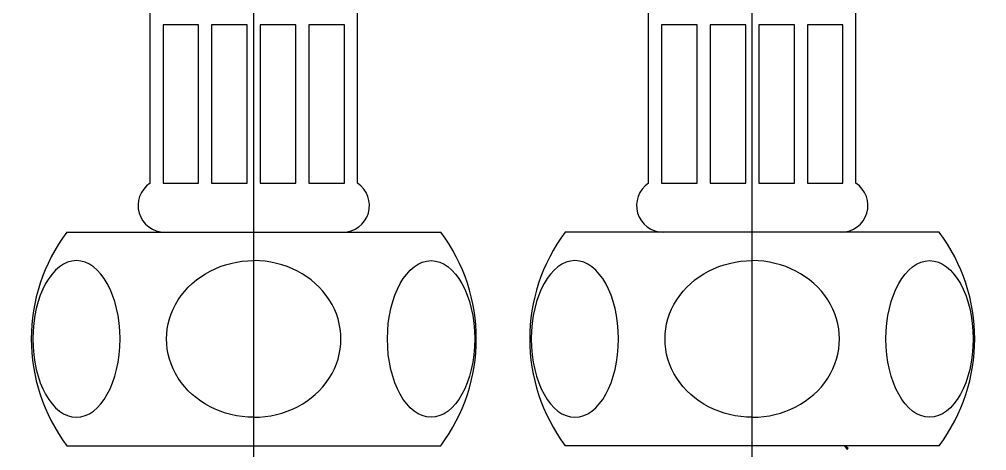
# Model space of a CAD drawing. Header units: millimetres. Extents: x 3817 to 4149, y 28263 to 28669.
# Drawn here: x 4054.4 to 4108.7, y 28331 to 28355.2 of the extents above; entities that cross this region are included whole.
import ezdxf
from ezdxf.lldxf.tags import DXFTag

# ---------------------------------------------------------------- set-up
doc = ezdxf.new("R2010")
doc.units = ezdxf.units.MM
tags = doc.linetypes.add('New Line18', pattern=[50.6, 31.7, -6.3, 6.3, -6.3]).pattern_tags.tags
tags[10:11] = [DXFTag(74, 4), DXFTag(75, 0), DXFTag(340, '0'), DXFTag(46, 1.0), DXFTag(50, 0.0), DXFTag(44, 0.0), DXFTag(45, 0.0)]
tags[8:9] = [DXFTag(74, 4), DXFTag(75, 0), DXFTag(340, '0'), DXFTag(46, 1.0), DXFTag(50, 0.0), DXFTag(44, 0.0), DXFTag(45, 0.0)]
tags[6:7] = [DXFTag(74, 4), DXFTag(75, 0), DXFTag(340, '0'), DXFTag(46, 1.0), DXFTag(50, 0.0), DXFTag(44, 0.0), DXFTag(45, 0.0)]
tags[4:5] = [DXFTag(74, 4), DXFTag(75, 0), DXFTag(340, '0'), DXFTag(46, 1.0), DXFTag(50, 0.0), DXFTag(44, 0.0), DXFTag(45, 0.0)]
tags = doc.linetypes.add('New Line22', pattern=[50.6, 31.7, -6.3, 6.3, -6.3]).pattern_tags.tags
tags[10:11] = [DXFTag(74, 4), DXFTag(75, 0), DXFTag(340, '0'), DXFTag(46, 1.0), DXFTag(50, 0.0), DXFTag(44, 0.0), DXFTag(45, 0.0)]
tags[8:9] = [DXFTag(74, 4), DXFTag(75, 0), DXFTag(340, '0'), DXFTag(46, 1.0), DXFTag(50, 0.0), DXFTag(44, 0.0), DXFTag(45, 0.0)]
tags[6:7] = [DXFTag(74, 4), DXFTag(75, 0), DXFTag(340, '0'), DXFTag(46, 1.0), DXFTag(50, 0.0), DXFTag(44, 0.0), DXFTag(45, 0.0)]
tags[4:5] = [DXFTag(74, 4), DXFTag(75, 0), DXFTag(340, '0'), DXFTag(46, 1.0), DXFTag(50, 0.0), DXFTag(44, 0.0), DXFTag(45, 0.0)]

msp = doc.modelspace()

# ---------------------------------------------------------------- linework, layer by layer
at = {"linetype": 'New Line22'}
msp.add_open_spline([(4067.591, 28328.259), (4067.591, 28328.259), (4067.591, 28383.164), (4067.591, 28383.164)], degree=3, dxfattribs=at)
at = {"linetype": 'New Line18'}
msp.add_open_spline([(4095.571, 28328.259), (4095.571, 28328.259), (4095.571, 28383.164), (4095.571, 28383.164)], degree=3, dxfattribs=at)
for points in [[(4061.771, 28345.993), (4061.771, 28345.993), (4061.771, 28356.38), (4061.771, 28356.38)], [(4073.413, 28345.993), (4073.413, 28345.993), (4073.413, 28356.38), (4073.413, 28356.38)], [(4089.751, 28345.993), (4089.751, 28345.993), (4089.751, 28356.38), (4089.751, 28356.38)], [(4101.393, 28345.993), (4101.393, 28345.993), (4101.393, 28356.38), (4101.393, 28356.38)], [(4057.099, 28343.243), (4054.435, 28339.691), (4054.435, 28334.808), (4057.099, 28331.255)], [(4057.099, 28343.243), (4057.099, 28343.243), (4078.084, 28343.243), (4078.084, 28343.243)], [(4078.084, 28343.243), (4078.084, 28343.243), (4078.084, 28343.243), (4078.084, 28343.243)], [(4078.084, 28331.255), (4080.749, 28334.808), (4080.749, 28339.691), (4078.085, 28343.243)], [(4085.079, 28343.243), (4082.415, 28339.691), (4082.415, 28334.808), (4085.079, 28331.255)], [(4106.065, 28343.243), (4106.065, 28343.243), (4085.079, 28343.243), (4085.079, 28343.243)], [(4106.065, 28343.243), (4106.065, 28343.243), (4106.065, 28343.243), (4106.065, 28343.243)], [(4106.065, 28331.255), (4108.729, 28334.808), (4108.729, 28339.691), (4106.065, 28343.243)], [(4057.099, 28331.255), (4057.099, 28331.255), (4078.084, 28331.255), (4078.084, 28331.255)], [(4078.084, 28331.255), (4078.084, 28331.255), (4078.084, 28331.255), (4078.084, 28331.255)], [(4106.065, 28331.255), (4106.065, 28331.255), (4085.079, 28331.255), (4085.079, 28331.255)], [(4106.065, 28331.255), (4106.065, 28331.255), (4106.065, 28331.255), (4106.065, 28331.255)]]:
    msp.add_open_spline(points, degree=3)
for points, knots in [([(4062.5, 28354.881), (4062.5, 28354.881), (4064.499, 28354.881), (4064.499, 28354.881), (4064.499, 28354.881), (4064.499, 28354.881), (4064.499, 28345.993), (4064.499, 28345.993), (4064.499, 28345.993), (4064.499, 28345.993), (4062.5, 28345.993), (4062.5, 28345.993), (4062.5, 28345.993), (4062.5, 28345.993), (4062.5, 28354.881), (4062.5, 28354.881)], [0, 0, 0, 0, 0.25, 0.25, 0.25, 0.25, 0.5, 0.5, 0.5, 0.5, 0.75, 0.75, 0.75, 0.75, 1, 1, 1, 1]), ([(4065.229, 28354.881), (4065.229, 28354.881), (4067.227, 28354.881), (4067.227, 28354.881), (4067.227, 28354.881), (4067.227, 28354.881), (4067.227, 28345.993), (4067.227, 28345.993), (4067.227, 28345.993), (4067.227, 28345.993), (4065.229, 28345.993), (4065.229, 28345.993), (4065.229, 28345.993), (4065.229, 28345.993), (4065.229, 28354.881), (4065.229, 28354.881)], [0, 0, 0, 0, 0.25, 0.25, 0.25, 0.25, 0.5, 0.5, 0.5, 0.5, 0.75, 0.75, 0.75, 0.75, 1, 1, 1, 1]), ([(4067.957, 28354.881), (4067.957, 28354.881), (4069.955, 28354.881), (4069.955, 28354.881), (4069.955, 28354.881), (4069.955, 28354.881), (4069.955, 28345.993), (4069.955, 28345.993), (4069.955, 28345.993), (4069.955, 28345.993), (4067.957, 28345.993), (4067.957, 28345.993), (4067.957, 28345.993), (4067.957, 28345.993), (4067.957, 28354.881), (4067.957, 28354.881)], [0, 0, 0, 0, 0.25, 0.25, 0.25, 0.25, 0.5, 0.5, 0.5, 0.5, 0.75, 0.75, 0.75, 0.75, 1, 1, 1, 1]), ([(4070.684, 28354.881), (4070.684, 28354.881), (4072.683, 28354.881), (4072.683, 28354.881), (4072.683, 28354.881), (4072.683, 28354.881), (4072.683, 28345.993), (4072.683, 28345.993), (4072.683, 28345.993), (4072.683, 28345.993), (4070.684, 28345.993), (4070.684, 28345.993), (4070.684, 28345.993), (4070.684, 28345.993), (4070.684, 28354.881), (4070.684, 28354.881)], [0, 0, 0, 0, 0.25, 0.25, 0.25, 0.25, 0.5, 0.5, 0.5, 0.5, 0.75, 0.75, 0.75, 0.75, 1, 1, 1, 1]), ([(4090.48, 28354.881), (4090.48, 28354.881), (4092.479, 28354.881), (4092.479, 28354.881), (4092.479, 28354.881), (4092.479, 28354.881), (4092.479, 28345.993), (4092.479, 28345.993), (4092.479, 28345.993), (4092.479, 28345.993), (4090.48, 28345.993), (4090.48, 28345.993), (4090.48, 28345.993), (4090.48, 28345.993), (4090.48, 28354.881), (4090.48, 28354.881)], [0, 0, 0, 0, 0.25, 0.25, 0.25, 0.25, 0.5, 0.5, 0.5, 0.5, 0.75, 0.75, 0.75, 0.75, 1, 1, 1, 1]), ([(4093.209, 28354.881), (4093.209, 28354.881), (4095.207, 28354.881), (4095.207, 28354.881), (4095.207, 28354.881), (4095.207, 28354.881), (4095.207, 28345.993), (4095.207, 28345.993), (4095.207, 28345.993), (4095.207, 28345.993), (4093.209, 28345.993), (4093.209, 28345.993), (4093.209, 28345.993), (4093.209, 28345.993), (4093.209, 28354.881), (4093.209, 28354.881)], [0, 0, 0, 0, 0.25, 0.25, 0.25, 0.25, 0.5, 0.5, 0.5, 0.5, 0.75, 0.75, 0.75, 0.75, 1, 1, 1, 1]), ([(4095.936, 28354.881), (4095.936, 28354.881), (4097.935, 28354.881), (4097.935, 28354.881), (4097.935, 28354.881), (4097.935, 28354.881), (4097.935, 28345.993), (4097.935, 28345.993), (4097.935, 28345.993), (4097.935, 28345.993), (4095.936, 28345.993), (4095.936, 28345.993), (4095.936, 28345.993), (4095.936, 28345.993), (4095.936, 28354.881), (4095.936, 28354.881)], [0, 0, 0, 0, 0.25, 0.25, 0.25, 0.25, 0.5, 0.5, 0.5, 0.5, 0.75, 0.75, 0.75, 0.75, 1, 1, 1, 1]), ([(4098.664, 28354.881), (4098.664, 28354.881), (4100.663, 28354.881), (4100.663, 28354.881), (4100.663, 28354.881), (4100.663, 28354.881), (4100.663, 28345.993), (4100.663, 28345.993), (4100.663, 28345.993), (4100.663, 28345.993), (4098.664, 28345.993), (4098.664, 28345.993), (4098.664, 28345.993), (4098.664, 28345.993), (4098.664, 28354.881), (4098.664, 28354.881)], [0, 0, 0, 0, 0.25, 0.25, 0.25, 0.25, 0.5, 0.5, 0.5, 0.5, 0.75, 0.75, 0.75, 0.75, 1, 1, 1, 1]), ([(4061.771, 28345.993), (4061.218, 28345.629), (4060.97, 28344.945), (4061.159, 28344.311), (4061.159, 28344.311), (4061.349, 28343.677), (4061.933, 28343.243), (4062.596, 28343.243)], [0, 0, 0, 0, 0.5, 0.5, 0.5, 0.5, 1, 1, 1, 1]), ([(4072.588, 28343.243), (4073.25, 28343.243), (4073.834, 28343.677), (4074.024, 28344.311), (4074.024, 28344.311), (4074.214, 28344.945), (4073.966, 28345.629), (4073.413, 28345.993)], [0, 0, 0, 0, 0.5, 0.5, 0.5, 0.5, 1, 1, 1, 1]), ([(4089.751, 28345.993), (4089.198, 28345.629), (4088.949, 28344.945), (4089.139, 28344.311), (4089.139, 28344.311), (4089.33, 28343.677), (4089.913, 28343.243), (4090.575, 28343.243)], [0, 0, 0, 0, 0.5, 0.5, 0.5, 0.5, 1, 1, 1, 1]), ([(4100.568, 28343.243), (4101.23, 28343.243), (4101.813, 28343.677), (4102.004, 28344.311), (4102.004, 28344.311), (4102.194, 28344.945), (4101.946, 28345.629), (4101.393, 28345.993)], [0, 0, 0, 0, 0.5, 0.5, 0.5, 0.5, 1, 1, 1, 1]), ([(4057.64, 28332.853), (4056.288, 28332.853), (4055.192, 28334.821), (4055.192, 28337.249), (4055.192, 28337.249), (4055.192, 28339.676), (4056.288, 28341.645), (4057.64, 28341.645), (4057.64, 28341.645), (4058.992, 28341.645), (4060.087, 28339.677), (4060.087, 28337.249), (4060.087, 28337.249), (4060.087, 28334.821), (4058.992, 28332.853), (4057.64, 28332.853)], [0, 0, 0, 0, 0.25, 0.25, 0.25, 0.25, 0.5, 0.5, 0.5, 0.5, 0.75, 0.75, 0.75, 0.75, 1, 1, 1, 1]), ([(4067.591, 28332.853), (4065.842, 28332.853), (4064.227, 28333.691), (4063.353, 28335.051), (4063.353, 28335.051), (4062.478, 28336.411), (4062.478, 28338.087), (4063.353, 28339.446), (4063.353, 28339.446), (4064.227, 28340.807), (4065.842, 28341.645), (4067.591, 28341.645)], [0, 0, 0, 0, 0.333333, 0.333333, 0.333333, 0.333333, 0.666667, 0.666667, 0.666667, 0.666667, 1, 1, 1, 1]), ([(4067.591, 28332.853), (4069.34, 28332.853), (4070.957, 28333.691), (4071.831, 28335.051), (4071.831, 28335.051), (4072.706, 28336.411), (4072.706, 28338.087), (4071.831, 28339.446), (4071.831, 28339.446), (4070.957, 28340.807), (4069.34, 28341.645), (4067.591, 28341.645)], [0, 0, 0, 0, 0.333333, 0.333333, 0.333333, 0.333333, 0.666667, 0.666667, 0.666667, 0.666667, 1, 1, 1, 1]), ([(4077.544, 28332.853), (4078.896, 28332.853), (4079.992, 28334.821), (4079.992, 28337.249), (4079.992, 28337.249), (4079.992, 28339.676), (4078.896, 28341.645), (4077.544, 28341.645), (4077.544, 28341.645), (4076.192, 28341.645), (4075.096, 28339.677), (4075.096, 28337.249), (4075.096, 28337.249), (4075.096, 28334.821), (4076.192, 28332.853), (4077.544, 28332.853)], [0, 0, 0, 0, 0.25, 0.25, 0.25, 0.25, 0.5, 0.5, 0.5, 0.5, 0.75, 0.75, 0.75, 0.75, 1, 1, 1, 1]), ([(4085.62, 28332.853), (4084.267, 28332.853), (4083.172, 28334.821), (4083.172, 28337.249), (4083.172, 28337.249), (4083.172, 28339.676), (4084.267, 28341.645), (4085.62, 28341.645), (4085.62, 28341.645), (4086.972, 28341.645), (4088.067, 28339.677), (4088.067, 28337.249), (4088.067, 28337.249), (4088.067, 28334.821), (4086.972, 28332.853), (4085.62, 28332.853)], [0, 0, 0, 0, 0.25, 0.25, 0.25, 0.25, 0.5, 0.5, 0.5, 0.5, 0.75, 0.75, 0.75, 0.75, 1, 1, 1, 1]), ([(4095.571, 28332.853), (4093.823, 28332.853), (4092.206, 28333.691), (4091.332, 28335.051), (4091.332, 28335.051), (4090.457, 28336.411), (4090.457, 28338.087), (4091.332, 28339.446), (4091.332, 28339.446), (4092.206, 28340.807), (4093.823, 28341.645), (4095.571, 28341.645)], [0, 0, 0, 0, 0.333333, 0.333333, 0.333333, 0.333333, 0.666667, 0.666667, 0.666667, 0.666667, 1, 1, 1, 1]), ([(4095.571, 28332.853), (4097.32, 28332.853), (4098.937, 28333.691), (4099.811, 28335.051), (4099.811, 28335.051), (4100.686, 28336.411), (4100.686, 28338.087), (4099.811, 28339.446), (4099.811, 28339.446), (4098.937, 28340.807), (4097.32, 28341.645), (4095.571, 28341.645)], [0, 0, 0, 0, 0.333333, 0.333333, 0.333333, 0.333333, 0.666667, 0.666667, 0.666667, 0.666667, 1, 1, 1, 1]), ([(4105.524, 28332.853), (4106.876, 28332.853), (4107.972, 28334.821), (4107.972, 28337.249), (4107.972, 28337.249), (4107.972, 28339.676), (4106.876, 28341.645), (4105.524, 28341.645), (4105.524, 28341.645), (4104.172, 28341.645), (4103.076, 28339.677), (4103.076, 28337.249), (4103.076, 28337.249), (4103.076, 28334.821), (4104.172, 28332.853), (4105.524, 28332.853)], [0, 0, 0, 0, 0.25, 0.25, 0.25, 0.25, 0.5, 0.5, 0.5, 0.5, 0.75, 0.75, 0.75, 0.75, 1, 1, 1, 1]), ([(4100.756, 28331.255), (4100.756, 28331.255), (4100.964, 28331.109), (4100.964, 28331.109), (4100.964, 28331.109), (4100.964, 28331.109), (4100.892, 28331.04), (4100.892, 28331.04), (4100.892, 28331.04), (4100.892, 28331.04), (4100.756, 28331.255), (4100.756, 28331.255), (4100.756, 28331.255), (4100.756, 28331.255), (4100.756, 28331.255), (4100.756, 28331.255)], [0, 0, 0, 0, 0.25, 0.25, 0.25, 0.25, 0.5, 0.5, 0.5, 0.5, 0.75, 0.75, 0.75, 0.75, 1, 1, 1, 1]), ([(4100.756, 28331.255), (4100.756, 28331.255), (4100.964, 28331.109), (4100.964, 28331.109), (4100.964, 28331.109), (4100.964, 28331.109), (4100.892, 28331.04), (4100.892, 28331.04), (4100.892, 28331.04), (4100.892, 28331.04), (4100.756, 28331.255), (4100.756, 28331.255)], [0, 0, 0, 0, 0.333333, 0.333333, 0.333333, 0.333333, 0.666667, 0.666667, 0.666667, 0.666667, 1, 1, 1, 1])]:
    msp.add_open_spline(points, degree=3, knots=knots)

doc.saveas('drawing.dxf')
